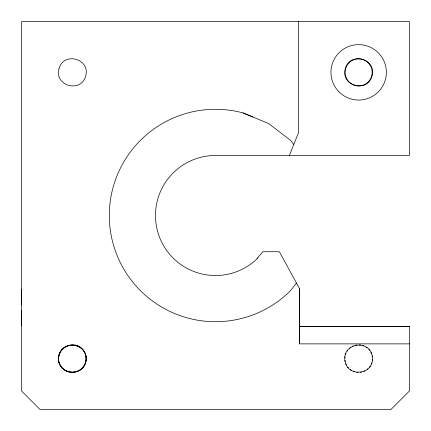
<?xml version="1.0" encoding="UTF-8"?>
<svg xmlns="http://www.w3.org/2000/svg" width="431" height="431" viewBox="0 0 431 431"><rect width="100%" height="100%" fill="white"/><g stroke="black" fill="none" stroke-linecap="round" stroke-linejoin="round"><path stroke-width="0.65" d="M21.55 325.976L21.55 310.363M21.55 304.873L21.55 289.266M409.45 343.873L299.664 343.873L299.664 288.91L279.369 251.731L262.721 251.731L257.059 258.632M257.948 257.948A60.033 60.033 0 0 1 160.036 238.472A60.033 60.033 0 0 1 215.5 155.467L409.45 155.467L409.45 21.55L21.55 21.55L21.55 390.976L40.024 409.45L390.976 409.45L409.45 390.976L409.45 326.326L299.637 326.364L299.664 288.91M344.913 360.408C342.451 342.591 370.299 339.03 372.395 356.895C374.857 374.717 347.009 378.273 344.913 360.408L345.215 361.566M344.924 356.793L344.919 357.994M372.384 360.515L372.384 359.314M345.56 354.46L345.872 353.301M371.748 362.848L371.43 364.001M289.384 155.467L298.624 132.376L298.624 21.55M347.09 351.211L347.693 350.177M370.213 366.091L369.615 367.126M299.637 326.364L409.45 326.326M296.436 283L290.602 290.602A106.209 106.209 0 0 1 112.911 242.987A106.209 106.209 0 0 1 242.987 112.906L252.932 117.011M349.412 348.474L350.263 347.628M367.896 368.828L367.045 369.674M352.359 346.427L353.398 345.834M364.949 370.875L363.904 371.474M355.737 345.215L356.895 344.913M361.571 372.088L360.408 372.395M359.314 344.919L360.515 344.924M357.994 372.384L356.793 372.379M362.848 345.56L364.001 345.872M354.46 371.748L353.301 371.43M242.987 112.906L268.605 123.519L290.602 140.398L293.764 144.52M366.091 347.09L367.126 347.693M351.217 370.213L350.177 369.609M368.834 349.412L369.674 350.263M348.474 367.896L347.628 367.045M370.875 352.359L371.474 353.398M346.427 364.944L345.834 363.904M372.088 355.737L372.395 356.895M299.664 289.266L299.664 325.976M299.664 326.326L299.664 343.873M58.966 355.069C54.408 377.669 90.332 377.895 85.726 355.069C78.415 333.082 47.216 351.039 62.549 368.451C72.257 378.132 89.265 368.306 85.726 355.069C82.165 341.826 62.522 341.837 58.966 355.069M58.966 68.761C54.134 86.087 81.249 93.355 85.726 75.931C90.558 58.605 63.443 51.337 58.966 68.761M345.274 68.761C340.442 86.087 367.557 93.355 372.034 75.931C376.866 58.605 349.751 51.337 345.274 68.761M59.446 354.201C53.471 371.15 79.552 380.083 85.246 363.107C91.227 346.158 65.14 337.225 59.446 354.201M339.062 91.938A27.708 27.708 0 0 0 385.416 79.519A27.708 27.708 0 0 0 351.48 45.584A27.708 27.708 0 0 0 339.062 91.938M349.433 82.267A13.544 13.544 0 0 0 371.856 75.371A13.544 13.544 0 0 0 354.67 59.403A13.544 13.544 0 0 0 349.433 82.267"/></g></svg>
